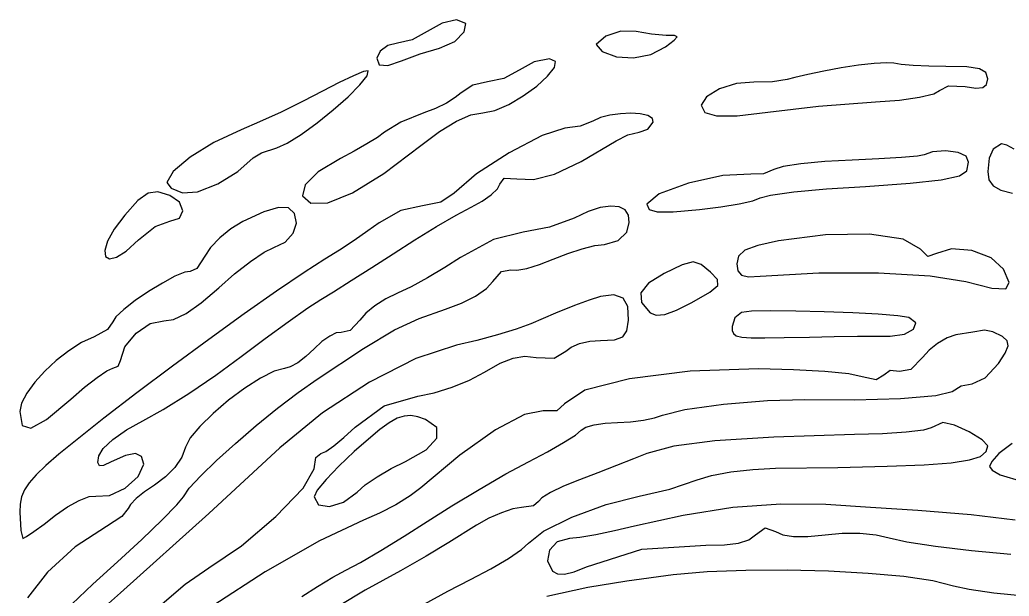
# Model space of a CAD drawing. Extents: x 0 to 100, y 0 to 136.
# Drawn here: x 0 to 61.4, y 100.3 to 136.1 of the extents above; entities that cross this region are included whole.
import ezdxf

# ---------------------------------------------------------------- set-up
doc = ezdxf.new("R2010")
doc.units = 0
doc.layers.get('0').update_dxf_attribs({"linetype": 'CONTINUOUS'})

msp = doc.modelspace()

# ---------------------------------------------------------------- linework, layer by layer
at = {"color": 0}
for p, q in [((26.2227, 135.864), (25.2884, 135.337)), ((27.1157, 136.067), (26.2227, 135.864)), ((27.6862, 135.843), (27.1157, 136.067)), ((27.6007, 135.311), (27.6862, 135.843)), ((25.2884, 135.337), (24.3527, 134.815)), ((27.0082, 134.717), (27.6007, 135.311)), ((37.32, 135.366), (36.394, 135.048)), ((38.2693, 135.337), (37.32, 135.366)), ((39.2162, 135.164), (38.2693, 135.337)), ((40.1436, 135.096), (39.2162, 135.164)), ((23.4611, 134.615), (22.8492, 134.472)), ((24.3527, 134.815), (23.4611, 134.615)), ((26.0573, 134.308), (27.0082, 134.717)), ((36.394, 135.048), (35.7974, 134.541)), ((35.7974, 134.541), (36.1541, 134.095)), ((40.0967, 134.382), (40.6368, 134.796)), ((40.6562, 135.085), (40.1436, 135.096)), ((40.6368, 134.796), (40.8231, 135.008)), ((40.8231, 135.008), (40.6562, 135.085)), ((22.3848, 134.118), (22.1685, 133.677)), ((22.8492, 134.472), (22.3848, 134.118)), ((23.7023, 133.51), (24.8502, 133.962)), ((24.8502, 133.962), (26.0573, 134.308)), ((36.1541, 134.095), (37.0459, 133.763)), ((39.1749, 133.918), (40.0967, 134.382)), ((22.1685, 133.677), (22.3077, 133.269)), ((22.8437, 133.23), (23.7023, 133.51)), ((31.936, 133.451), (31.01, 132.932)), ((32.8841, 133.634), (31.936, 133.451)), ((33.2617, 133.481), (32.8841, 133.634)), ((33.1942, 133.098), (33.2617, 133.481)), ((37.0459, 133.763), (38.1056, 133.708)), ((38.1056, 133.708), (39.1749, 133.918)), ((53.0571, 133.36), (52.0802, 133.248)), ((53.8261, 133.402), (53.0571, 133.36)), ((54.278, 133.365), (53.8261, 133.402)), ((54.7247, 133.291), (54.278, 133.365)), ((21.3499, 132.848), (20.7174, 132.596)), ((21.6352, 132.891), (21.3499, 132.848)), ((21.5704, 132.581), (21.6352, 132.891)), ((22.3077, 133.269), (22.8437, 133.23)), ((31.01, 132.932), (30.0523, 132.425)), ((32.7739, 132.562), (33.1942, 133.098)), ((49.929, 132.873), (48.9327, 132.668)), ((51.0095, 133.077), (49.929, 132.873)), ((52.0802, 133.248), (51.0095, 133.077)), ((55.4771, 133.23), (54.7247, 133.291)), ((56.4363, 133.189), (55.4771, 133.23)), ((57.5, 133.174), (56.4363, 133.189)), ((58.7968, 133.142), (57.5, 133.174)), ((59.5905, 133.025), (58.7968, 133.142)), ((59.9874, 132.789), (59.5905, 133.025)), ((60.0964, 132.403), (59.9874, 132.789)), ((19.8341, 132.177), (18.7978, 131.634)), ((20.7174, 132.596), (19.8341, 132.177)), ((21.1198, 132.018), (21.5704, 132.581)), ((29.038, 132.212), (28.1216, 132.013)), ((30.0523, 132.425), (29.038, 132.212)), ((32.0986, 131.948), (32.7739, 132.562)), ((44.4983, 132.107), (43.4372, 131.77)), ((45.5771, 132.199), (44.4983, 132.107)), ((46.7445, 132.209), (45.5771, 132.199)), ((47.6444, 132.355), (46.7445, 132.209)), ((48.1323, 132.487), (47.6444, 132.355)), ((48.9327, 132.668), (48.1323, 132.487)), ((60.0258, 132.052), (60.0964, 132.403)), ((18.7978, 131.634), (17.5852, 131.002)), ((20.3839, 131.288), (21.1198, 132.018)), ((27.4037, 131.538), (27.0426, 131.231)), ((28.1216, 132.013), (27.4037, 131.538)), ((31.2636, 131.338), (32.0986, 131.948)), ((43.4372, 131.77), (42.6283, 131.29)), ((56.7436, 131.461), (57.1154, 131.682)), ((57.1154, 131.682), (57.6598, 131.972)), ((57.6598, 131.972), (58.7015, 131.922)), ((58.7015, 131.922), (59.3658, 131.825)), ((59.3658, 131.825), (59.7958, 131.863)), ((59.7958, 131.863), (60.0258, 132.052)), ((17.5852, 131.002), (16.2237, 130.338)), ((19.4648, 130.477), (20.3839, 131.288)), ((26.49, 130.894), (25.8162, 130.566)), ((27.0426, 131.231), (26.49, 130.894)), ((30.3637, 130.806), (31.2636, 131.338)), ((42.6283, 131.29), (42.3072, 130.769)), ((49.5928, 130.699), (53.1248, 130.962)), ((53.1248, 130.962), (54.6255, 131.079)), ((54.6255, 131.079), (55.8726, 131.253)), ((55.8726, 131.253), (56.7436, 131.461)), ((16.2237, 130.338), (14.8883, 129.722)), ((18.4616, 129.669), (19.4648, 130.477)), ((25.0968, 130.288), (23.6595, 129.698)), ((25.8162, 130.566), (25.0968, 130.288)), ((28.0072, 130.158), (28.75, 130.288)), ((28.75, 130.288), (29.4928, 130.431)), ((29.4928, 130.431), (30.3637, 130.806)), ((37.9345, 130.258), (37.2897, 130.234)), ((38.5202, 130.216), (37.9345, 130.258)), ((42.3072, 130.769), (42.533, 130.317)), ((42.533, 130.317), (43.2566, 130.098)), ((44.5382, 130.106), (46.4425, 130.335)), ((46.4425, 130.335), (49.5928, 130.699)), ((14.8883, 129.722), (13.7501, 129.238)), ((17.4763, 128.95), (18.4616, 129.669)), ((23.6595, 129.698), (22.6439, 129.086)), ((26.0697, 129.135), (27.1088, 129.771)), ((27.1088, 129.771), (28.0072, 130.158)), ((35.5769, 129.764), (34.79, 129.457)), ((36.0507, 129.989), (35.5769, 129.764)), ((36.6406, 130.145), (36.0507, 129.989)), ((37.2897, 130.234), (36.6406, 130.145)), ((38.9876, 130.112), (38.5202, 130.216)), ((39.2755, 129.944), (38.9876, 130.112)), ((39.0013, 129.281), (39.3266, 129.712)), ((39.3266, 129.712), (39.2755, 129.944)), ((43.2566, 130.098), (44.5382, 130.106)), ((13.7501, 129.238), (12.0551, 128.441)), ((22.6439, 129.086), (22.203, 128.762)), ((24.9039, 128.257), (26.0697, 129.135)), ((33.846, 129.328), (32.4266, 128.887)), ((34.79, 129.457), (33.846, 129.328)), ((37.761, 128.919), (38.4609, 129.086)), ((38.4609, 129.086), (39.0013, 129.281)), ((12.0551, 128.441), (10.5765, 127.526)), ((15.9618, 128.113), (16.6095, 128.403)), ((16.6095, 128.403), (17.4763, 128.95)), ((22.203, 128.762), (21.5511, 128.352)), ((32.4266, 128.887), (30.3802, 127.813)), ((34.8575, 127.273), (37.0198, 128.554)), ((37.0198, 128.554), (37.761, 128.919)), ((14.4859, 127.5), (15.0165, 127.801)), ((15.0165, 127.801), (15.9618, 128.113)), ((20.7602, 127.901), (19.9044, 127.452)), ((21.5511, 128.352), (20.7602, 127.901)), ((22.6026, 126.521), (24.9039, 128.257)), ((30.3802, 127.813), (28.3476, 126.489)), ((56.673, 127.874), (56.1538, 127.681)), ((57.4682, 127.918), (56.673, 127.874)), ((58.2595, 127.823), (57.4682, 127.918)), ((58.7664, 127.597), (58.2595, 127.823)), ((60.4326, 128.029), (60.1955, 127.479)), ((60.9618, 128.366), (60.4326, 128.029)), ((61.2757, 128.276), (60.9618, 128.366)), ((61.7456, 128.035), (61.2757, 128.276)), ((10.5765, 127.526), (9.5305, 126.649)), ((13.5475, 126.638), (14.4859, 127.5)), ((19.9044, 127.452), (18.5181, 126.614)), ((33.1956, 126.483), (34.8575, 127.273)), ((49.9939, 127.266), (48.5055, 127.127)), ((51.6834, 127.356), (49.9939, 127.266)), ((53.3396, 127.426), (51.6834, 127.356)), ((54.7441, 127.511), (53.3396, 127.426)), ((55.7347, 127.601), (54.7441, 127.511)), ((56.1538, 127.681), (55.7347, 127.601)), ((58.8973, 127.216), (58.7664, 127.597)), ((58.7982, 126.683), (58.8973, 127.216)), ((60.1955, 127.479), (60.0964, 126.635)), ((9.5305, 126.649), (9.135, 125.961)), ((12.2962, 125.881), (13.5475, 126.638)), ((18.5181, 126.614), (17.7161, 125.816)), ((46.827, 126.778), (46.1698, 126.5)), ((47.3922, 126.957), (46.827, 126.778)), ((48.5055, 127.127), (47.3922, 126.957)), ((58.3487, 126.378), (58.7982, 126.683)), ((60.0964, 126.635), (60.1733, 126.122)), ((9.135, 125.961), (9.39821, 125.611)), ((20.6499, 125.319), (22.6026, 126.521)), ((28.3476, 126.489), (26.9765, 125.288)), ((29.8083, 125.866), (30.0839, 126.226)), ((30.0839, 126.226), (30.8653, 126.187)), ((30.8653, 126.187), (31.9057, 126.137)), ((31.9057, 126.137), (33.1956, 126.483)), ((43.6467, 126.392), (41.5135, 125.918)), ((45.3842, 126.471), (43.6467, 126.392)), ((46.1698, 126.5), (45.3842, 126.471)), ((55.2856, 125.91), (57.2064, 126.125)), ((57.2064, 126.125), (58.3487, 126.378)), ((60.1733, 126.122), (60.4326, 125.749)), ((8.56587, 125.377), (7.96092, 125.298)), ((9.32656, 125.154), (8.56587, 125.377)), ((9.39821, 125.611), (10.0955, 125.315)), ((10.0955, 125.315), (11.0409, 125.389)), ((11.0409, 125.389), (12.2962, 125.881)), ((17.7161, 125.816), (17.5507, 125.14)), ((29.2778, 125.203), (29.665, 125.575)), ((29.665, 125.575), (29.8083, 125.866)), ((41.5135, 125.918), (39.7041, 125.257)), ((46.6217, 125.177), (48.0688, 125.371)), ((48.0688, 125.371), (50.0959, 125.56)), ((50.0959, 125.56), (52.5004, 125.721)), ((52.5004, 125.721), (55.2856, 125.91)), ((60.4326, 125.749), (60.9064, 125.487)), ((60.9064, 125.487), (61.6342, 125.303)), ((7.33806, 124.846), (6.52226, 123.942)), ((7.96092, 125.298), (7.33806, 124.846)), ((9.92188, 124.733), (9.32656, 125.154)), ((10.1203, 124.202), (9.92188, 124.733)), ((17.5507, 125.14), (18.0771, 124.667)), ((19.1175, 124.688), (20.6499, 125.319)), ((26.1414, 124.74), (25.0004, 124.52)), ((26.9765, 125.288), (26.1414, 124.74)), ((28.0293, 124.423), (28.7114, 124.802)), ((28.7114, 124.802), (29.2778, 125.203)), ((39.7041, 125.257), (38.9421, 124.616)), ((44.6705, 124.63), (45.5179, 124.824)), ((45.5179, 124.824), (45.9617, 125)), ((45.9617, 125), (46.6217, 125.177)), ((9.92188, 123.751), (10.1203, 124.202)), ((15.1446, 124.135), (13.8465, 123.529)), ((16.0624, 124.415), (15.1446, 124.135)), ((16.6743, 124.379), (16.0624, 124.415)), ((17.0574, 124.038), (16.6743, 124.379)), ((18.0771, 124.667), (19.1175, 124.688)), ((23.654, 124.218), (22.3077, 123.461)), ((25.0004, 124.52), (23.654, 124.218)), ((27.0909, 123.927), (28.0293, 124.423)), ((35.2806, 124.15), (34.4234, 123.748)), ((36.0412, 124.398), (35.2806, 124.15)), ((36.6889, 124.496), (36.0412, 124.398)), ((37.2085, 124.449), (36.6889, 124.496)), ((37.5846, 124.26), (37.2085, 124.449)), ((37.8023, 123.934), (37.5846, 124.26)), ((38.9421, 124.616), (39.0744, 124.291)), ((39.0744, 124.291), (39.5661, 124.135)), ((39.5661, 124.135), (40.5638, 124.137)), ((40.5638, 124.137), (42.212, 124.278)), ((42.212, 124.278), (43.5296, 124.441)), ((43.5296, 124.441), (44.6705, 124.63)), ((6.52226, 123.942), (5.86218, 123.064)), ((8.39639, 123.234), (9.32656, 123.558)), ((9.32656, 123.558), (9.92188, 123.751)), ((13.8465, 123.529), (13.1107, 123.078)), ((17.191, 123.436), (17.0574, 124.038)), ((25.8741, 123.226), (27.0909, 123.927)), ((34.4234, 123.748), (32.8965, 123.177)), ((37.8435, 123.475), (37.8023, 123.934)), ((5.86218, 123.064), (5.45426, 122.321)), ((7.36561, 122.404), (8.39639, 123.234)), ((13.1107, 123.078), (12.412, 122.516)), ((16.9747, 122.807), (17.191, 123.436)), ((21.6186, 122.95), (20.7684, 122.36)), ((22.3077, 123.461), (21.6186, 122.95)), ((24.5208, 122.402), (25.8741, 123.226)), ((31.2498, 122.885), (29.4032, 122.417)), ((32.8965, 123.177), (31.2498, 122.885)), ((37.156, 122.349), (37.6961, 122.885)), ((37.6961, 122.885), (37.8435, 123.475)), ((5.45426, 122.321), (5.28066, 121.745)), ((6.60908, 121.701), (7.36561, 122.404)), ((12.412, 122.516), (11.8401, 121.926)), ((15.7689, 121.915), (16.4786, 122.262)), ((16.4786, 122.262), (16.9747, 122.807)), ((20.7684, 122.36), (19.8465, 121.755)), ((23.1731, 121.539), (24.5208, 122.402)), ((29.4032, 122.417), (27.3554, 121.298)), ((36.2977, 122.115), (37.156, 122.349)), ((47.1152, 122.337), (45.817, 122.045)), ((50.0352, 122.718), (47.1152, 122.337)), ((52.7512, 122.745), (50.0352, 122.718)), ((54.8513, 122.44), (52.7512, 122.745)), ((55.9223, 121.827), (54.8513, 122.44)), ((5.28066, 121.745), (5.32476, 121.365)), ((6.00548, 121.314), (6.60908, 121.701)), ((11.8401, 121.926), (11.4901, 121.394)), ((15.1736, 121.628), (15.7689, 121.915)), ((19.8465, 121.755), (18.9425, 121.193)), ((34.0196, 121.559), (34.9126, 121.85)), ((34.9126, 121.85), (35.7036, 122.045)), ((35.7036, 122.045), (36.2977, 122.115)), ((45.0233, 121.748), (44.6264, 121.392)), ((45.817, 122.045), (45.0233, 121.748)), ((56.3809, 121.357), (55.9223, 121.827)), ((57.8541, 121.849), (56.9225, 121.544)), ((59.1111, 121.729), (57.8541, 121.849)), ((60.3141, 121.277), (59.1111, 121.729)), ((5.32476, 121.365), (5.5728, 121.212)), ((5.5728, 121.212), (6.00548, 121.314)), ((11.4901, 121.394), (11.0023, 120.61)), ((13.3367, 120.288), (14.3206, 121.054)), ((14.3206, 121.054), (15.1736, 121.628)), ((18.9425, 121.193), (17.6485, 120.369)), ((21.8543, 120.682), (23.1731, 121.539)), ((27.3554, 121.298), (26.3894, 120.672)), ((32.2695, 120.863), (33.1253, 121.201)), ((33.1253, 121.201), (34.0196, 121.559)), ((41.8013, 121.025), (41.1261, 120.84)), ((42.2974, 120.873), (41.8013, 121.025)), ((44.6264, 121.392), (44.5188, 120.913)), ((56.9225, 121.544), (56.3809, 121.357)), ((61.0842, 120.577), (60.3141, 121.277)), ((10.5765, 120.427), (10.2374, 120.398)), ((11.0023, 120.61), (10.5765, 120.427)), ((20.5824, 119.867), (21.8543, 120.682)), ((26.3894, 120.672), (25.3214, 120.04)), ((29.3756, 119.808), (29.9172, 120.439)), ((29.9172, 120.439), (30.4808, 120.529)), ((30.4808, 120.529), (30.8667, 120.507)), ((30.8667, 120.507), (31.4909, 120.625)), ((31.4909, 120.625), (32.2695, 120.863)), ((41.1261, 120.84), (40.0004, 120.31)), ((42.8844, 120.39), (42.2974, 120.873)), ((44.5188, 120.913), (44.5809, 120.469)), ((44.5809, 120.469), (44.807, 120.21)), ((61.4218, 119.745), (61.0842, 120.577)), ((9.63112, 120.139), (8.85391, 119.716)), ((10.2374, 120.398), (9.63112, 120.139)), ((12.3555, 119.423), (13.3367, 120.288)), ((17.6485, 120.369), (15.9398, 119.21)), ((19.4868, 119.18), (20.5824, 119.867)), ((25.3214, 120.04), (24.2962, 119.483)), ((28.9815, 119.373), (29.3756, 119.808)), ((40.0004, 120.31), (39.0275, 119.713)), ((43.3215, 119.934), (42.8844, 120.39)), ((43.3366, 119.568), (43.3215, 119.934)), ((44.807, 120.21), (45.2494, 120.108)), ((45.2494, 120.108), (45.9617, 120.135)), ((45.9617, 120.135), (49.6164, 120.351)), ((49.6164, 120.351), (53.315, 120.359)), ((53.315, 120.359), (56.5326, 120.173)), ((56.5326, 120.173), (58.7498, 119.805)), ((58.7498, 119.805), (60.3582, 119.393)), ((8.00089, 119.189), (7.16993, 118.623)), ((8.85391, 119.716), (8.00089, 119.189)), ((11.2696, 118.48), (12.3555, 119.423)), ((15.9398, 119.21), (13.932, 117.799)), ((24.2962, 119.483), (23.4611, 119.086)), ((28.3022, 118.906), (28.9815, 119.373)), ((39.0275, 119.713), (38.5618, 119.115)), ((42.8378, 119.145), (43.3366, 119.568)), ((60.3582, 119.393), (61.2151, 119.362)), ((61.2151, 119.362), (61.4218, 119.745)), ((7.16993, 118.623), (6.45612, 118.079)), ((17.88, 118.168), (18.7013, 118.702)), ((18.7013, 118.702), (19.4868, 119.18)), ((22.7362, 118.731), (22.0527, 118.296)), ((23.4611, 119.086), (22.7362, 118.731)), ((27.4257, 118.462), (28.3022, 118.906)), ((35.3522, 118.659), (34.4441, 118.321)), ((36.0578, 118.882), (35.3522, 118.659)), ((36.8871, 118.994), (36.0578, 118.882)), ((37.4551, 118.784), (36.8871, 118.994)), ((37.7596, 118.254), (37.4551, 118.784)), ((38.5618, 119.115), (38.5988, 118.506)), ((41.7311, 118.51), (42.8378, 119.145)), ((6.45612, 118.079), (5.95725, 117.62)), ((10.3298, 117.818), (11.2696, 118.48)), ((16.6632, 117.314), (17.88, 118.168)), ((22.0527, 118.296), (21.485, 117.836)), ((24.7895, 117.518), (26.4418, 118.09)), ((26.4418, 118.09), (27.4257, 118.462)), ((34.4441, 118.321), (33.2617, 117.84)), ((37.8023, 117.403), (37.7596, 118.254)), ((38.5988, 118.506), (39.135, 117.876)), ((40.0459, 117.771), (40.7734, 118.03)), ((40.7734, 118.03), (41.7311, 118.51)), ((45.4244, 117.961), (44.8084, 117.891)), ((46.6108, 117.988), (45.4244, 117.961)), ((48.1803, 117.978), (46.6108, 117.988)), ((49.9442, 117.935), (48.1803, 117.978)), ((5.95725, 117.62), (5.76986, 117.308)), ((8.10426, 117.202), (8.94211, 117.374)), ((8.94211, 117.374), (9.5498, 117.447)), ((9.5498, 117.447), (10.3298, 117.818)), ((13.932, 117.799), (11.7409, 116.219)), ((21.106, 117.403), (20.5066, 116.76)), ((21.485, 117.836), (21.106, 117.403)), ((23.2695, 116.8), (24.7895, 117.518)), ((33.2617, 117.84), (31.7307, 117.189)), ((37.6908, 116.743), (37.8023, 117.403)), ((39.135, 117.876), (39.5111, 117.722)), ((39.5111, 117.722), (40.0459, 117.771)), ((44.3893, 117.563), (44.2309, 117.019)), ((44.8084, 117.891), (44.3893, 117.563)), ((51.7151, 117.868), (49.9442, 117.935)), ((53.304, 117.779), (51.7151, 117.868)), ((54.526, 117.679), (53.304, 117.779)), ((55.1917, 117.569), (54.526, 117.679)), ((55.6288, 117.239), (55.1917, 117.569)), ((5.44463, 116.838), (4.61504, 116.385)), ((5.76986, 117.308), (5.44463, 116.838)), ((7.22507, 116.593), (8.10426, 117.202)), ((15.2287, 116.264), (16.6632, 117.314)), ((20.5066, 116.76), (19.9512, 116.634)), ((21.3403, 115.642), (23.2695, 116.8)), ((30.8253, 116.85), (29.6678, 116.491)), ((31.7307, 117.189), (30.8253, 116.85)), ((37.4343, 116.366), (37.6908, 116.743)), ((44.2309, 117.019), (44.239, 116.765)), ((44.239, 116.765), (44.3054, 116.576)), ((54.9286, 116.543), (55.5004, 116.856)), ((55.5004, 116.856), (55.6288, 117.239)), ((59.9034, 116.779), (59.1728, 116.673)), ((60.4241, 116.695), (59.9034, 116.779)), ((4.61504, 116.385), (3.83646, 116.016)), ((6.53052, 115.758), (7.22507, 116.593)), ((11.7409, 116.219), (9.48228, 114.559)), ((13.7501, 115.145), (15.2287, 116.264)), ((19.2416, 116.424), (18.762, 116.082)), ((19.6536, 116.618), (19.2416, 116.424)), ((19.9512, 116.634), (19.6536, 116.618)), ((28.3876, 116.151), (27.1157, 115.866)), ((29.6678, 116.491), (28.3876, 116.151)), ((35.3935, 116.1), (36.0578, 116.153)), ((36.0578, 116.153), (36.9245, 116.195)), ((36.9245, 116.195), (37.4343, 116.366)), ((44.3054, 116.576), (44.4832, 116.444)), ((44.4832, 116.444), (44.8317, 116.36)), ((44.8317, 116.36), (45.4036, 116.318)), ((45.4036, 116.318), (46.258, 116.309)), ((46.258, 116.309), (47.4514, 116.326)), ((47.4514, 116.326), (49.0389, 116.359)), ((49.0389, 116.359), (50.5658, 116.391)), ((50.5658, 116.391), (52.0153, 116.412)), ((52.0153, 116.412), (53.2268, 116.424)), ((53.2268, 116.424), (54.0385, 116.421)), ((54.0385, 116.421), (54.9286, 116.543)), ((57.573, 116.305), (56.9874, 115.971)), ((58.1258, 116.49), (57.573, 116.305)), ((59.1728, 116.673), (58.1258, 116.49)), ((61.0097, 116.395), (60.4241, 116.695)), ((61.298, 116.126), (61.0097, 116.395)), ((61.3625, 115.813), (61.298, 116.126)), ((3.04133, 115.509), (2.26687, 114.905)), ((3.83646, 116.016), (3.04133, 115.509)), ((6.24939, 114.904), (6.53052, 115.758)), ((18.2687, 115.624), (17.7629, 115.153)), ((18.762, 116.082), (18.2687, 115.624)), ((18.4616, 113.75), (21.3403, 115.642)), ((27.1157, 115.866), (24.6007, 115.037)), ((33.8942, 115.481), (34.2277, 115.737)), ((34.2277, 115.737), (34.7555, 115.951)), ((34.7555, 115.951), (35.3935, 116.1)), ((56.454, 115.55), (56.0571, 115.097)), ((56.9874, 115.971), (56.454, 115.55)), ((61.189, 115.369), (61.3625, 115.813)), ((2.26687, 114.905), (1.55029, 114.241)), ((6.1171, 114.556), (6.24939, 114.904)), ((12.1777, 113.991), (13.7501, 115.145)), ((17.7629, 115.153), (17.2544, 114.768)), ((24.6007, 115.037), (21.7151, 113.568)), ((29.8207, 114.737), (30.6324, 115.059)), ((30.6324, 115.059), (31.3559, 115.172)), ((31.3559, 115.172), (32.0669, 115.097)), ((32.0669, 115.097), (33.1721, 115.048)), ((33.1721, 115.048), (33.8942, 115.481)), ((56.0571, 115.097), (55.3159, 114.348)), ((60.7688, 114.712), (61.189, 115.369)), ((4.80522, 113.855), (5.41433, 114.271)), ((5.41433, 114.271), (5.76986, 114.423)), ((5.76986, 114.423), (6.1171, 114.556)), ((9.48228, 114.559), (7.27191, 112.901)), ((16.4428, 114.411), (15.8034, 114.248)), ((16.7955, 114.51), (16.4428, 114.411)), ((17.2544, 114.768), (16.7955, 114.51)), ((28.8465, 114.183), (29.8207, 114.737)), ((45.8653, 114.39), (41.614, 114.246)), ((48.0466, 114.332), (45.8653, 114.39)), ((49.9844, 114.219), (48.0466, 114.332)), ((54.048, 114.294), (53.654, 113.99)), ((54.6156, 114.231), (54.048, 114.294)), ((55.3159, 114.348), (54.6156, 114.231)), ((59.9324, 113.836), (60.7688, 114.712)), ((1.55029, 114.241), (0.92742, 113.555)), ((4.02802, 113.244), (4.80522, 113.855)), ((10.4924, 112.848), (12.1777, 113.991)), ((14.9531, 113.818), (13.9788, 113.189)), ((15.8034, 114.248), (14.9531, 113.818)), ((17.2944, 112.926), (18.4616, 113.75)), ((26.8387, 113.244), (27.9163, 113.687)), ((27.9163, 113.687), (28.8465, 114.183)), ((37.8506, 113.774), (35.0835, 113.065)), ((41.614, 114.246), (37.8506, 113.774)), ((51.4724, 114.069), (49.9844, 114.219)), ((52.3074, 113.895), (51.4724, 114.069)), ((53.1647, 113.713), (52.3074, 113.895)), ((53.654, 113.99), (53.1647, 113.713)), ((59.1344, 113.462), (59.9324, 113.836)), ((0.92742, 113.555), (0.43684, 112.882)), ((3.17362, 112.5), (4.02802, 113.244)), ((13.9788, 113.189), (12.9673, 112.434)), ((21.7151, 113.568), (18.7882, 111.651)), ((25.7307, 112.898), (26.8387, 113.244)), ((35.0835, 113.065), (33.8184, 112.211)), ((57.8845, 112.981), (58.444, 113.33)), ((58.444, 113.33), (59.1344, 113.462)), ((0.43684, 112.882), (0.11438, 112.262)), ((1.66191, 111.234), (3.17362, 112.5)), ((7.27191, 112.901), (5.2269, 111.329)), ((8.90764, 111.855), (10.4924, 112.848)), ((12.9673, 112.434), (12.0055, 111.62)), ((16.0087, 111.938), (17.2944, 112.926)), ((22.626, 112.083), (24.711, 112.692)), ((24.711, 112.692), (25.7307, 112.898)), ((43.7018, 112.196), (46.4287, 112.426)), ((46.4287, 112.426), (48.7497, 112.48)), ((48.7497, 112.48), (51.828, 112.452)), ((51.828, 112.452), (54.6915, 112.543)), ((54.6915, 112.543), (56.8674, 112.728)), ((56.8674, 112.728), (57.8845, 112.981)), ((0.11438, 112.262), (0, 111.731)), ((7.64399, 111.154), (8.90764, 111.855)), ((14.6816, 110.858), (16.0087, 111.938)), ((20.8166, 110.769), (22.626, 112.083)), ((33.8184, 112.211), (33.3485, 111.779)), ((39.9038, 111.518), (41.2859, 111.867)), ((41.2859, 111.867), (43.7018, 112.196)), ((0, 111.731), (0.1571, 110.869)), ((0.68489, 110.696), (1.66191, 111.234)), ((5.2269, 111.329), (3.46163, 109.926)), ((12.0055, 111.62), (11.1828, 110.816)), ((18.7882, 111.651), (16.1534, 109.478)), ((23.4349, 111.314), (22.9443, 111.04)), ((23.869, 111.454), (23.4349, 111.314)), ((24.281, 111.479), (23.869, 111.454)), ((24.711, 111.402), (24.281, 111.479)), ((25.1919, 111.241), (24.711, 111.402)), ((25.8892, 110.738), (25.1919, 111.241)), ((31.3352, 111.555), (29.5383, 110.589)), ((32.4997, 111.785), (31.3352, 111.555)), ((33.3485, 111.779), (32.4997, 111.785)), ((38.7269, 111.192), (39.4159, 111.34)), ((39.4159, 111.34), (39.9038, 111.518)), ((0.1571, 110.869), (0.68489, 110.696)), ((5.77398, 110), (6.62284, 110.59)), ((6.62284, 110.59), (7.64399, 111.154)), ((11.1828, 110.816), (10.582, 110.094)), ((13.3904, 109.751), (14.6816, 110.858)), ((20.1152, 110.12), (20.8166, 110.769)), ((22.3614, 110.615), (21.6476, 110.024)), ((22.9443, 111.04), (22.3614, 110.615)), ((25.8892, 110.085), (25.8892, 110.738)), ((29.5383, 110.589), (27.3237, 109.025)), ((34.8561, 110.576), (35.1372, 110.764)), ((35.1372, 110.764), (35.6581, 110.917)), ((35.6581, 110.917), (36.3418, 111.02)), ((36.3418, 111.02), (37.1147, 111.058)), ((37.1147, 111.058), (37.9293, 111.095)), ((37.9293, 111.095), (38.7269, 111.192)), ((56.1026, 110.585), (55.039, 110.459)), ((56.5863, 110.721), (56.1026, 110.585)), ((57.307, 111.058), (56.5863, 110.721)), ((58.0263, 110.881), (57.307, 111.058)), ((58.9538, 110.468), (58.0263, 110.881)), ((5.17454, 109.448), (5.77398, 110)), ((10.582, 110.094), (10.294, 109.52)), ((19.491, 109.602), (20.1152, 110.12)), ((21.6476, 110.024), (20.7698, 109.251)), ((25.2277, 109.357), (25.8892, 110.085)), ((33.7633, 109.803), (34.495, 110.273)), ((34.495, 110.273), (34.8561, 110.576)), ((46.8161, 110.153), (43.1617, 109.925)), ((51.8266, 110.3), (46.8161, 110.153)), ((53.5587, 110.36), (51.8266, 110.3)), ((55.039, 110.459), (53.5587, 110.36)), ((59.7546, 109.988), (58.9538, 110.468)), ((60.0964, 109.615), (59.7546, 109.988)), ((3.46163, 109.926), (2.4281, 109.079)), ((4.90442, 108.99), (5.17454, 109.448)), ((10.294, 109.52), (10.0542, 108.901)), ((16.1534, 109.478), (11.7409, 105.412)), ((12.2149, 108.687), (13.3904, 109.751)), ((19.0004, 109.259), (19.491, 109.602)), ((23.942, 108.628), (25.2277, 109.357)), ((32.7601, 109.227), (33.7633, 109.803)), ((40.6178, 109.589), (38.9421, 109.123)), ((43.1617, 109.925), (40.6178, 109.589)), ((60.0026, 109.247), (60.0964, 109.615)), ((61.626, 109.751), (60.7991, 109.135)), ((2.4281, 109.079), (1.62195, 108.383)), ((4.85069, 108.563), (4.90442, 108.99)), ((6.55669, 109.011), (5.67337, 108.604)), ((7.18647, 109.123), (6.55669, 109.011)), ((7.56543, 108.94), (7.18647, 109.123)), ((7.69221, 108.461), (7.56543, 108.94)), ((10.0542, 108.901), (9.62561, 108.267)), ((18.2687, 108.173), (18.3872, 108.872)), ((18.3872, 108.872), (18.7013, 109.135)), ((18.7013, 109.135), (19.0004, 109.259)), ((20.7698, 109.251), (19.8107, 108.35)), ((27.3237, 109.025), (24.9039, 106.995)), ((31.586, 108.606), (32.7601, 109.227)), ((38.1, 108.789), (37.0445, 108.376)), ((38.9421, 109.123), (38.1, 108.789)), ((58.9703, 108.726), (59.6593, 108.953)), ((59.6593, 108.953), (60.0026, 109.247)), ((60.7991, 109.135), (60.3497, 108.628)), ((1.62195, 108.383), (1.01286, 107.805)), ((4.94164, 108.366), (4.85069, 108.563)), ((5.20622, 108.385), (4.94164, 108.366)), ((5.67337, 108.604), (5.20622, 108.385)), ((7.35736, 107.699), (7.69221, 108.461)), ((9.62561, 108.267), (9.04819, 107.672)), ((11.2324, 107.737), (12.2149, 108.687)), ((17.5852, 106.976), (18.2687, 108.173)), ((19.8107, 108.35), (19.0142, 107.513)), ((22.1892, 107.685), (23.0532, 108.191)), ((23.0532, 108.191), (23.942, 108.628)), ((30.1873, 107.856), (31.586, 108.606)), ((37.0445, 108.376), (35.8909, 107.931)), ((44.1413, 107.988), (45.5179, 108.144)), ((45.5179, 108.144), (46.9237, 108.212)), ((46.9237, 108.212), (50.8014, 108.267)), ((50.8014, 108.267), (53.8484, 108.335)), ((53.8484, 108.335), (56.1619, 108.427)), ((56.1619, 108.427), (57.8362, 108.554)), ((57.8362, 108.554), (58.9703, 108.726)), ((60.3497, 108.628), (60.2079, 108.321)), ((60.2079, 108.321), (60.3772, 108.089)), ((1.01286, 107.805), (0.57602, 107.312)), ((6.55119, 106.983), (7.35736, 107.699)), ((9.04819, 107.672), (8.36605, 107.163)), ((10.5199, 106.966), (11.2324, 107.737)), ((19.0142, 107.513), (18.4699, 106.843)), ((21.4492, 107.177), (22.1892, 107.685)), ((28.5254, 106.903), (30.1873, 107.856)), ((35.8909, 107.931), (34.7596, 107.5)), ((42.0673, 107.5), (42.9426, 107.767)), ((42.9426, 107.767), (44.1413, 107.988)), ((60.3772, 108.089), (60.8651, 107.808)), ((60.8651, 107.808), (62.2596, 107.385)), ((0.57602, 107.312), (0.28388, 106.868)), ((5.57004, 106.513), (6.55119, 106.983)), ((8.36605, 107.163), (7.74457, 106.746)), ((10.1562, 106.443), (10.5199, 106.966)), ((15.9012, 105.209), (17.5852, 106.976)), ((20.9379, 106.73), (21.4492, 107.177)), ((24.9039, 106.995), (24.2369, 106.492)), ((26.8194, 105.876), (28.5254, 106.903)), ((33.7523, 107.091), (32.9434, 106.706)), ((34.7596, 107.5), (33.7523, 107.091)), ((38.4609, 106.474), (40.3571, 106.919)), ((40.3571, 106.919), (42.0673, 107.5)), ((0.10749, 106.438), (0.02205, 105.988)), ((0.28388, 106.868), (0.10749, 106.438)), ((3.689, 106.219), (4.30636, 106.459)), ((4.30636, 106.459), (4.71152, 106.482)), ((4.71152, 106.482), (5.57004, 106.513)), ((7.22369, 106.328), (6.864, 105.968)), ((7.74457, 106.746), (7.22369, 106.328)), ((9.75374, 105.946), (10.1562, 106.443)), ((18.4699, 106.843), (18.2687, 106.443)), ((18.2687, 106.443), (18.547, 105.938)), ((20.107, 106.106), (20.9379, 106.73)), ((24.2369, 106.492), (23.3398, 105.943)), ((32.406, 106.38), (32.2116, 106.154)), ((32.9434, 106.706), (32.406, 106.38)), ((36.4049, 105.953), (38.4609, 106.474)), ((0.02205, 105.988), (0, 105.481)), ((2.21175, 105.289), (2.95727, 105.814)), ((2.95727, 105.814), (3.689, 106.219)), ((6.73033, 105.722), (6.34587, 105.215)), ((6.864, 105.968), (6.73033, 105.722)), ((8.847, 105.019), (9.75374, 105.946)), ((18.547, 105.938), (19.236, 105.833)), ((19.236, 105.833), (20.107, 106.106)), ((23.3398, 105.943), (22.3339, 105.421)), ((25.2884, 104.903), (26.8194, 105.876)), ((30.6048, 105.683), (29.8993, 105.45)), ((31.1533, 105.768), (30.6048, 105.683)), ((31.8988, 105.883), (31.1533, 105.768)), ((32.2116, 106.154), (31.8988, 105.883)), ((34.2815, 105.17), (36.4049, 105.953)), ((44.2793, 105.768), (41.1949, 105.272)), ((47.2627, 105.985), (44.2793, 105.768)), ((50.0475, 105.961), (47.2627, 105.985)), ((52.8175, 105.771), (50.0475, 105.961)), ((55.7692, 105.58), (52.8175, 105.771)), ((0, 105.481), (0.05788, 104.34)), ((1.50344, 104.743), (2.21175, 105.289)), ((6.34587, 105.215), (5.38399, 104.596)), ((11.7409, 105.412), (6.24939, 100.475)), ((13.7666, 103.39), (15.9012, 105.209)), ((22.3339, 105.421), (21.3458, 104.997)), ((29.1235, 105.103), (28.3655, 104.674)), ((29.8993, 105.45), (29.1235, 105.103)), ((32.5258, 104.311), (34.2815, 105.17)), ((41.1949, 105.272), (38.173, 104.615)), ((59.0709, 105.318), (55.7692, 105.58)), ((61.7968, 104.983), (59.0709, 105.318)), ((0.87919, 104.283), (1.50344, 104.743)), ((5.38399, 104.596), (3.44785, 103.336)), ((7.57093, 103.794), (8.847, 105.019)), ((21.3458, 104.997), (18.6077, 103.706)), ((23.8566, 103.987), (25.2884, 104.903)), ((28.3655, 104.674), (26.6485, 103.6)), ((38.173, 104.615), (36.9327, 104.317)), ((45.6738, 104.086), (46.2732, 104.512)), ((46.2732, 104.512), (46.9237, 104.279)), ((0.05788, 104.34), (0.19293, 103.846)), ((0.19293, 103.846), (0.41479, 103.966)), ((0.41479, 103.966), (0.87919, 104.283)), ((22.4207, 103.106), (23.8566, 103.987)), ((31.5777, 103.558), (32.5258, 104.311)), ((34.134, 103.846), (33.3747, 103.638)), ((34.7789, 103.908), (34.134, 103.846)), ((35.7572, 104.074), (34.7789, 103.908)), ((36.9327, 104.317), (35.7572, 104.074)), ((45.267, 103.768), (45.6738, 104.086)), ((46.9237, 104.279), (47.3685, 104.076)), ((47.3685, 104.076), (48.0452, 103.976)), ((48.0452, 103.976), (48.9299, 103.978)), ((48.9299, 103.978), (49.9992, 104.086)), ((49.9992, 104.086), (51.0646, 104.178)), ((51.0646, 104.178), (52.1656, 104.173)), ((52.1656, 104.173), (53.1798, 104.076)), ((53.1798, 104.076), (53.9902, 103.894)), ((53.9902, 103.894), (55.076, 103.652)), ((3.44785, 103.336), (1.71841, 101.76)), ((6.05786, 102.403), (7.57093, 103.794)), ((11.7312, 102.035), (13.7666, 103.39)), ((18.6077, 103.706), (15.2287, 101.772)), ((26.6485, 103.6), (25.2291, 102.745)), ((31.1602, 103.172), (31.5777, 103.558)), ((33.3747, 103.638), (32.8883, 103.121)), ((38.614, 103.186), (42.5965, 103.437)), ((42.5965, 103.437), (43.7515, 103.448)), ((43.7515, 103.448), (44.6334, 103.557)), ((44.6334, 103.557), (45.267, 103.768)), ((55.076, 103.652), (56.8646, 103.379)), ((56.8646, 103.379), (59.1012, 103.113)), ((21.157, 102.368), (22.4207, 103.106)), ((25.2291, 102.745), (23.6457, 101.847)), ((29.2406, 101.965), (30.3416, 102.616)), ((30.3416, 102.616), (31.1602, 103.172)), ((32.8883, 103.121), (32.7601, 102.463)), ((35.1923, 102.097), (38.614, 103.186)), ((59.1012, 103.113), (61.5389, 102.884)), ((4.53238, 101.007), (6.05786, 102.403)), ((10.2664, 101.013), (11.7312, 102.035)), ((20.2406, 101.876), (21.157, 102.368)), ((32.7601, 102.463), (33.077, 101.828)), ((34.422, 101.785), (35.1923, 102.097)), ((1.71841, 101.76), (0.47542, 100.164)), ((15.2287, 101.772), (11.9765, 99.6611)), ((18.4864, 100.874), (19.4345, 101.444)), ((19.4345, 101.444), (20.2406, 101.876)), ((23.6457, 101.847), (21.4423, 100.633)), ((27.9811, 101.298), (29.2406, 101.965)), ((33.077, 101.828), (33.3871, 101.652)), ((33.3871, 101.652), (33.8281, 101.636)), ((33.8281, 101.636), (34.422, 101.785)), ((40.5765, 101.588), (37.6837, 101.21)), ((42.6805, 101.774), (40.5765, 101.588)), ((45.0811, 101.87), (42.6805, 101.774)), ((47.6402, 101.884), (45.0811, 101.87)), ((50.2186, 101.819), (47.6402, 101.884)), ((52.6782, 101.683), (50.2186, 101.819)), ((54.8845, 101.48), (52.6782, 101.683)), ((56.6981, 101.217), (54.8845, 101.48)), ((3.22461, 99.7617), (4.53238, 101.007)), ((8.11802, 99.1789), (10.2664, 101.013)), ((17.5135, 100.24), (18.4864, 100.874)), ((26.5824, 100.575), (27.9811, 101.298)), ((35.2626, 100.802), (32.7339, 100.252)), ((37.6837, 101.21), (35.2626, 100.802)), ((57.9808, 100.897), (56.6981, 101.217)), ((58.9386, 100.68), (57.9808, 100.897)), ((6.24939, 100.475), (4.58611, 98.9926)), ((21.4423, 100.633), (19.8396, 99.6763)), ((25.1051, 99.7687), (26.5824, 100.575)), ((60.4781, 100.464), (58.9386, 100.68)), ((62.3919, 100.278), (60.4781, 100.464))]:
    msp.add_line(p, q, dxfattribs=at)

doc.saveas('drawing.dxf')
